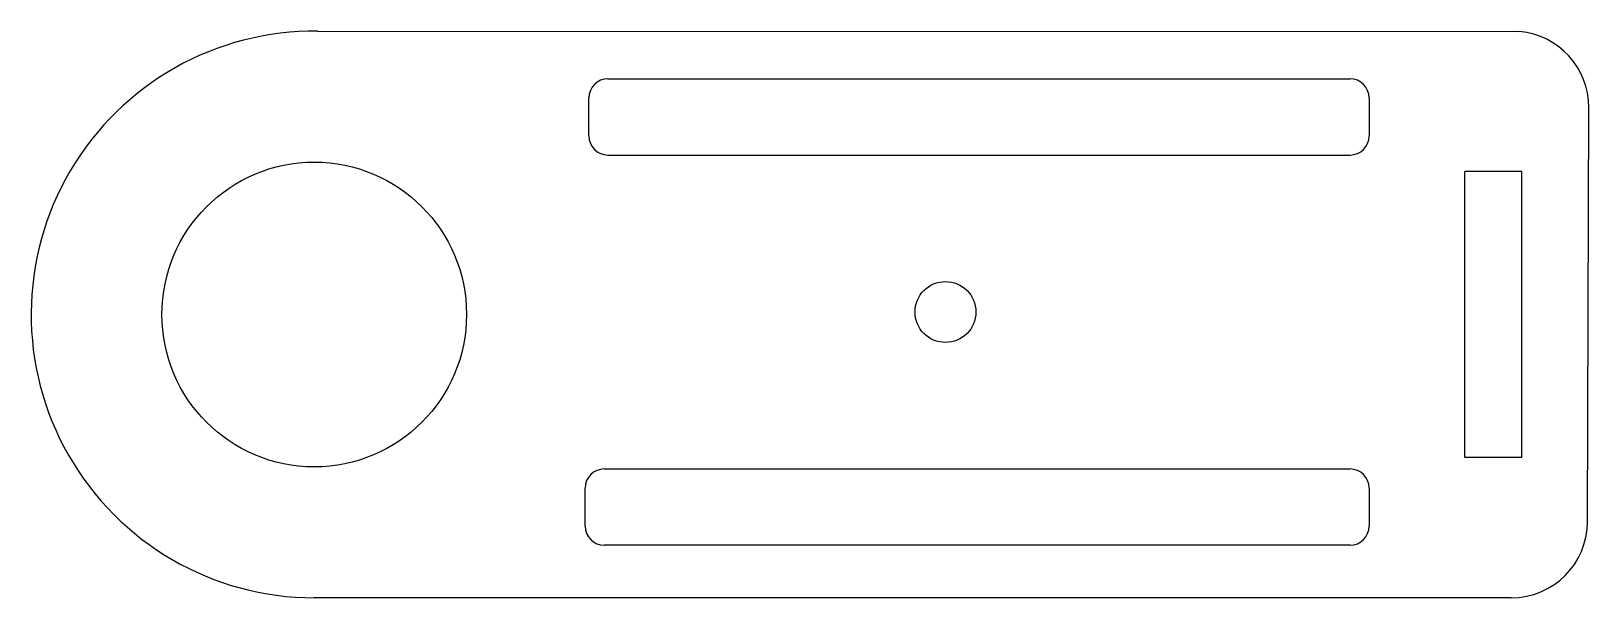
# Model space of a CAD drawing. Extents: x -142.1 to -60.2, y -74.7 to -45.
import ezdxf

# ---------------------------------------------------------------- set-up
doc = ezdxf.new("R2010")
doc.units = 0
doc.layers.add('MODELSKETCH_VISIBLE', color=7, linetype='CONTINUOUS')

msp = doc.modelspace()

# ---------------------------------------------------------------- linework, layer by layer
at = {"layer": 'MODELSKETCH_VISIBLE'}
for p, q in [((-127.005, -44.973), (-63.876, -44.987)), ((-127.005, -44.973), (-63.876, -44.987)), ((-111.763, -47.472), (-72.772, -47.472)), ((-111.763, -47.472), (-72.772, -47.472)), ((-112.763, -50.472), (-112.763, -48.472)), ((-112.763, -50.472), (-112.763, -48.472)), ((-71.772, -48.472), (-71.772, -50.472)), ((-71.772, -48.472), (-71.772, -50.472)), ((-60.302, -70.728), (-60.23, -48.972)), ((-60.302, -70.728), (-60.23, -48.972)), ((-111.763, -51.472), (-72.772, -51.472)), ((-111.763, -51.472), (-72.772, -51.472)), ((-66.748, -67.342), (-66.748, -52.342)), ((-66.748, -67.342), (-66.748, -52.342)), ((-63.748, -52.342), (-66.748, -52.342)), ((-63.748, -52.342), (-66.748, -52.342)), ((-63.748, -67.342), (-63.748, -52.342)), ((-63.748, -67.342), (-63.748, -52.342)), ((-63.748, -67.342), (-66.748, -67.342)), ((-63.748, -67.342), (-66.748, -67.342)), ((-111.957, -67.952), (-72.772, -67.952)), ((-111.957, -67.952), (-72.772, -67.952)), ((-112.957, -70.952), (-112.957, -68.952)), ((-112.957, -70.952), (-112.957, -68.952)), ((-71.772, -68.952), (-71.772, -70.952)), ((-71.772, -68.952), (-71.772, -70.952)), ((-72.772, -71.952), (-111.957, -71.952)), ((-72.772, -71.952), (-111.957, -71.952)), ((-64.302, -74.714), (-127.189, -74.714)), ((-64.302, -74.714), (-127.189, -74.714))]:
    msp.add_line(p, q, dxfattribs=at)
for centre, radius in [((-127.189, -59.843), 8), ((-127.189, -59.843), 8), ((-94.028, -59.712), 1.6), ((-94.028, -59.712), 1.6)]:
    msp.add_circle(centre, radius, dxfattribs=at)
for centre, radius, start, end in [((-127.189, -59.843), 14.871, 89.29196, 270), ((-127.189, -59.843), 14.871, 89.29196, 270), ((-64.23, -48.972), 4, 0, 84.93194), ((-64.23, -48.972), 4, 0, 84.93194), ((-111.763, -48.472), 1, 90, 180), ((-111.763, -48.472), 1, 90, 180), ((-72.772, -48.472), 1, 360, 90), ((-72.772, -48.472), 1, 360, 90), ((-111.763, -50.472), 1, 180, 270), ((-111.763, -50.472), 1, 180, 270), ((-72.772, -50.472), 1, 270, 360), ((-72.772, -50.472), 1, 270, 360), ((-111.957, -68.952), 1, 90, 180), ((-111.957, -68.952), 1, 90, 180), ((-72.772, -68.952), 1, 360, 90), ((-72.772, -68.952), 1, 360, 90), ((-111.957, -70.952), 1, 180, 270), ((-111.957, -70.952), 1, 180, 270), ((-72.772, -70.952), 1, 270, 360), ((-72.772, -70.952), 1, 270, 360), ((-64.302, -70.714), 4, 270, 359.8082), ((-64.302, -70.714), 4, 270, 359.8082)]:
    msp.add_arc(centre, radius, start, end, dxfattribs=at)

doc.saveas('drawing.dxf')
